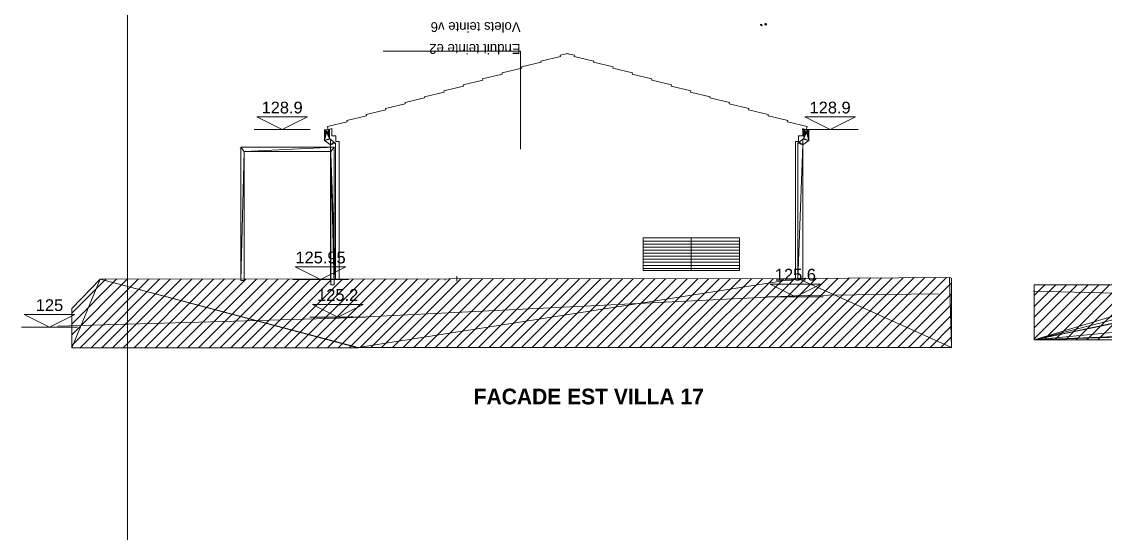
# Model space of a CAD drawing. Header units: metres. Extents: x -36.1 to 26, y -0.1 to 41.9.
# Drawn here: x -36.12 to -14.75, y 14.1 to 24.19 of the extents above; entities that cross this region are included whole.
import ezdxf
from ezdxf.enums import TextEntityAlignment as Align
from ezdxf.lldxf.tags import DXFTag

# ---------------------------------------------------------------- set-up
doc = ezdxf.new("R2010")
doc.units = ezdxf.units.M
doc.header["$MEASUREMENT"] = 0
for name, color, linetype in [('Calque commun', 7, 'Continuous'), ('Calque79', 7, 'Continuous'), ('Cotations', 7, 'Continuous')]:
    doc.layers.add(name, color=color, linetype=linetype)
doc.styles.add('Arial6', font='arial.ttf', dxfattribs={"height": 0.231939})
doc.styles.add('Century Gothic13', font='GOTHIC.TTF', dxfattribs={"height": 0.193938})
doc.styles.add('Century Gothic8', font='GOTHICB.TTF', dxfattribs={"height": 0.31023})
tags = doc.linetypes.add('HIDDEN', pattern=[0.375, 0.25, -0.125]).pattern_tags.tags
tags[6:7] = [DXFTag(74, 4), DXFTag(75, 0), DXFTag(340, '0'), DXFTag(46, 1.0), DXFTag(50, 0.0), DXFTag(44, 0.0), DXFTag(45, 0.0)]
tags[4:5] = [DXFTag(74, 4), DXFTag(75, 0), DXFTag(340, '0'), DXFTag(46, 1.0), DXFTag(50, 0.0), DXFTag(44, 0.0), DXFTag(45, 0.0)]

# ---------------------------------------------------------------- blocks, each defined once
blk = doc.blocks.new('Block4')
at = {"layer": 'Calque commun', "color": 0, "linetype": 'Continuous', "lineweight": 9}
blk.add_line((-0.55, 0), (0.55, 0), dxfattribs=at)
blk.add_polyline3d([(-0.5, 0.25, 0), (0, 0, 0), (0.5, 0.25, 0), (-0.5, 0.25, 0)], dxfattribs=at)
blk = doc.blocks.new('Lvl1')
at = {"layer": 'Calque commun', "color": 0, "linetype": 'ByBlock', "lineweight": -2}
blk.add_blockref('Block4', (0, 0), dxfattribs=at)
blk = doc.blocks.new('new213')
at = {"layer": 'Cotations', "color": 250, "linetype": 'ByBlock', "lineweight": -2}
blk.add_blockref('Lvl1', (-30.227, 19.102), dxfattribs=at)
at = {"layer": 'Cotations', "color": 212, "linetype": 'ByBlock', "lineweight": -2, "style": 'Arial6'}
blk.add_text('125.95', height=0.2319, dxfattribs=at).set_placement((-30.228, 19.352), align=Align.BOTTOM_CENTER)
blk = doc.blocks.new('new218')
at = {"layer": 'Cotations', "color": 250, "linetype": 'ByBlock', "lineweight": -2, "extrusion": (0, 0, -1), "xscale": -1, "yscale": -1, "zscale": -1, "rotation": -180}
blk.add_blockref('Lvl1', (30.985, 22.06), dxfattribs=at)
at = {"layer": 'Cotations', "color": 212, "linetype": 'ByBlock', "lineweight": -2, "style": 'Arial6'}
blk.add_text('128.9', height=0.2319, dxfattribs=at).set_placement((-30.986, 22.31), align=Align.BOTTOM_CENTER)
blk = doc.blocks.new('new219')
at = {"layer": 'Cotations', "color": 250, "linetype": 'ByBlock', "lineweight": -2, "extrusion": (0, 0, -1), "xscale": -1, "yscale": -1, "zscale": -1, "rotation": -180}
blk.add_blockref('Lvl1', (29.889, 18.363), dxfattribs=at)
at = {"layer": 'Cotations', "color": 212, "linetype": 'ByBlock', "lineweight": -2, "style": 'Arial6'}
blk.add_text('125.2', height=0.2319, dxfattribs=at).set_placement((-29.89, 18.613), align=Align.BOTTOM_CENTER)
blk = doc.blocks.new('new220')
at = {"layer": 'Cotations', "color": 250, "linetype": 'ByBlock', "lineweight": -2, "extrusion": (0, 0, -1), "xscale": -1, "yscale": -1, "zscale": -1, "rotation": -180}
blk.add_blockref('Lvl1', (20.861, 18.763), dxfattribs=at)
at = {"layer": 'Cotations', "color": 212, "linetype": 'ByBlock', "lineweight": -2, "style": 'Arial6'}
blk.add_text('125.6', height=0.2319, dxfattribs=at).set_placement((-20.862, 19.013), align=Align.BOTTOM_CENTER)
blk = doc.blocks.new('new221')
at = {"layer": 'Cotations', "color": 250, "linetype": 'ByBlock', "lineweight": -2, "extrusion": (0, 0, -1), "xscale": -1, "yscale": -1, "zscale": -1, "rotation": -180}
blk.add_blockref('Lvl1', (20.176, 22.06), dxfattribs=at)
at = {"layer": 'Cotations', "color": 212, "linetype": 'ByBlock', "lineweight": -2, "style": 'Arial6'}
blk.add_text('128.9', height=0.2319, dxfattribs=at).set_placement((-20.177, 22.31), align=Align.BOTTOM_CENTER)
blk = doc.blocks.new('new230')
at = {"layer": 'Cotations', "color": 250, "linetype": 'ByBlock', "lineweight": -2, "extrusion": (0, 0, -1), "xscale": -1, "yscale": -1, "zscale": -1, "rotation": -180}
blk.add_blockref('Lvl1', (35.574, 18.163), dxfattribs=at)
at = {"layer": 'Cotations', "color": 212, "linetype": 'ByBlock', "lineweight": -2, "style": 'Arial6'}
blk.add_text('125', height=0.2319, dxfattribs=at).set_placement((-35.575, 18.413), align=Align.BOTTOM_CENTER)
blk = doc.blocks.new('hatch')
at = {"layer": 'Calque commun', "color": 11, "linetype": 'Continuous', "lineweight": 9}
for p, q in [((-22.916, 19.923), (-21.966, 19.923)), ((-22.916, 19.863), (-21.966, 19.863)), ((-22.916, 19.803), (-21.966, 19.803)), ((-22.916, 19.743), (-21.966, 19.743)), ((-22.916, 19.683), (-21.966, 19.683)), ((-22.916, 19.623), (-21.966, 19.623)), ((-22.916, 19.563), (-21.966, 19.563)), ((-22.916, 19.503), (-21.966, 19.503)), ((-22.916, 19.443), (-21.966, 19.443)), ((-22.916, 19.383), (-21.966, 19.383)), ((-22.916, 19.323), (-21.966, 19.323))]:
    blk.add_line(p, q, dxfattribs=at)
mesh = blk.add_polyface(dxfattribs=at)
corners = [(-22.916, 19.927), (-21.966, 19.927), (-21.966, 19.279), (-22.916, 19.279)]
mesh.append_faces([[corners[k] for k in face] for face in [(0, 1, 2, 3)]], dxfattribs={"color": 11})
blk = doc.blocks.new('hatch2')
at = {"layer": 'Calque commun', "color": 7, "linetype": 'Continuous', "lineweight": 9}
for p, q in [((-15.302, 18.996), (-16.15, 18.148)), ((-15.09, 18.996), (-16.15, 17.936)), ((-15.939, 18.996), (-16.149, 18.786)), ((-15.726, 18.996), (-16.149, 18.573)), ((-15.514, 18.996), (-16.149, 18.361)), ((-14.878, 18.996), (-15.959, 17.915)), ((-14.666, 18.996), (-15.747, 17.915)), ((-14.454, 18.996), (-15.535, 17.915)), ((-14.241, 18.996), (-15.323, 17.915)), ((-14.029, 18.996), (-15.11, 17.915)), ((-13.817, 18.996), (-14.898, 17.915))]:
    blk.add_line(p, q, dxfattribs=at)
at = {"layer": 'Calque commun', "color": 7, "linetype": 'Continuous', "lineweight": 18}
mesh = blk.add_polyface(dxfattribs=at)
corners = [(-11.886, 19.001), (-16.15, 17.915), (-12.542, 18.996), (2.198, 18.661), (-4.632, 19.002), (2.207, 19.267), (2.184, 19.267), (6.12, 18.65), (7.013, 18.636), (-4.466, 19.292), (-10.882, 19.002), (-11.019, 19.002), (-4.632, 19.291), (11.848, 17.904), (8.79, 17.904), (8.79, 17.915), (8.79, 18.736), (11.848, 18.736), (-11.019, 19.012), (-10.882, 19.024), (-16.149, 18.996)]
mesh.append_faces([[corners[k] for k in face] for face in [(10, 18, 19)]], dxfattribs={"vtx0": -1, "color": 7})
mesh.append_faces([[corners[k] for k in face] for face in [(0, 1, 2), (13, 15, 17)]], dxfattribs={"vtx0": -1, "vtx1": -1, "color": 7})
mesh.append_faces([[corners[k] for k in face] for face in [(3, 1, 4), (3, 4, 9), (10, 1, 11)]], dxfattribs={"vtx0": -1, "vtx1": -1, "vtx2": -1, "color": 7})
mesh.append_faces([[corners[k] for k in face] for face in [(1, 3, 7), (1, 7, 8), (10, 11, 18), (3, 9, 6)]], dxfattribs={"vtx0": -1, "vtx2": -1, "color": 7})
mesh.append_faces([[corners[k] for k in face] for face in [(5, 3, 6)]], dxfattribs={"vtx1": -1, "color": 7})
mesh.append_faces([[corners[k] for k in face] for face in [(15, 1, 8), (0, 11, 1), (16, 17, 15), (10, 4, 1), (8, 16, 15)]], dxfattribs={"vtx1": -1, "vtx2": -1, "color": 7})
mesh.append_faces([[corners[k] for k in face] for face in [(4, 12, 9), (13, 14, 15), (1, 20, 2)]], dxfattribs={"vtx2": -1, "color": 7})
blk = doc.blocks.new('hatch9')
at = {"layer": 'Calque commun', "color": 11, "linetype": 'Continuous', "lineweight": 9}
for p, q in [((-23.866, 19.923), (-22.916, 19.923)), ((-23.866, 19.863), (-22.916, 19.863)), ((-23.866, 19.803), (-22.916, 19.803)), ((-23.866, 19.743), (-22.916, 19.743)), ((-23.866, 19.683), (-22.916, 19.683)), ((-23.866, 19.623), (-22.916, 19.623)), ((-23.866, 19.563), (-22.916, 19.563)), ((-23.866, 19.503), (-22.916, 19.503)), ((-23.866, 19.443), (-22.916, 19.443)), ((-23.866, 19.383), (-22.916, 19.383)), ((-23.866, 19.323), (-22.916, 19.323))]:
    blk.add_line(p, q, dxfattribs=at)
mesh = blk.add_polyface(dxfattribs=at)
corners = [(-23.866, 19.927), (-22.916, 19.927), (-22.916, 19.279), (-23.866, 19.279)]
mesh.append_faces([[corners[k] for k in face] for face in [(0, 1, 2, 3)]], dxfattribs={"color": 11})
blk = doc.blocks.new('hatch15')
at = {"layer": 'Calque commun', "color": 7, "linetype": 'Continuous', "lineweight": 9}
for p, q in [((-33.829, 19.109), (-35.136, 17.801)), ((-34.466, 19.108), (-35.136, 18.438)), ((-34.253, 19.108), (-35.136, 18.225)), ((-34.041, 19.108), (-35.136, 18.013)), ((-33.616, 19.109), (-34.968, 17.757)), ((-33.404, 19.109), (-34.756, 17.757)), ((-33.192, 19.109), (-34.544, 17.757)), ((-32.979, 19.109), (-34.332, 17.757)), ((-32.767, 19.11), (-34.12, 17.757)), ((-32.555, 19.11), (-33.908, 17.757)), ((-32.342, 19.11), (-33.696, 17.756)), ((-32.13, 19.11), (-33.484, 17.756)), ((-31.918, 19.11), (-33.272, 17.756)), ((-31.705, 19.111), (-33.059, 17.756)), ((-31.493, 19.111), (-32.847, 17.756)), ((-31.281, 19.111), (-32.635, 17.756)), ((-31.068, 19.111), (-32.423, 17.756)), ((-30.856, 19.111), (-32.211, 17.756)), ((-30.644, 19.112), (-31.999, 17.756)), ((-30.431, 19.112), (-31.787, 17.756)), ((-30.219, 19.112), (-31.575, 17.756)), ((-30.007, 19.112), (-31.363, 17.756)), ((-29.794, 19.112), (-31.151, 17.756)), ((-29.582, 19.112), (-30.939, 17.756)), ((-29.37, 19.113), (-30.727, 17.756)), ((-29.157, 19.113), (-30.514, 17.756)), ((-28.945, 19.113), (-30.302, 17.756)), ((-28.733, 19.113), (-30.09, 17.756)), ((-28.52, 19.113), (-29.878, 17.756)), ((-28.308, 19.114), (-29.666, 17.756)), ((-28.096, 19.114), (-29.447, 17.763)), ((-27.883, 19.114), (-29.235, 17.763)), ((-27.671, 19.114), (-29.023, 17.763)), ((-27.459, 19.114), (-28.81, 17.763)), ((-27.246, 19.115), (-28.598, 17.763)), ((-27.034, 19.115), (-28.386, 17.763)), ((-26.822, 19.115), (-28.174, 17.763)), ((-26.609, 19.115), (-27.962, 17.763)), ((-26.397, 19.115), (-27.75, 17.763)), ((-26.185, 19.116), (-27.538, 17.763)), ((-25.972, 19.116), (-27.326, 17.763)), ((-25.76, 19.116), (-27.113, 17.763)), ((-25.548, 19.116), (-26.901, 17.763)), ((-25.335, 19.116), (-26.689, 17.763)), ((-25.123, 19.117), (-26.477, 17.763)), ((-24.911, 19.117), (-26.265, 17.763)), ((-24.698, 19.117), (-26.053, 17.763)), ((-24.486, 19.117), (-25.841, 17.763)), ((-24.274, 19.117), (-25.628, 17.763)), ((-24.061, 19.118), (-25.416, 17.763)), ((-23.849, 19.118), (-25.204, 17.763)), ((-23.637, 19.118), (-24.992, 17.763)), ((-23.424, 19.118), (-24.78, 17.763)), ((-23.212, 19.118), (-24.568, 17.763)), ((-23, 19.119), (-24.356, 17.763)), ((-22.787, 19.119), (-24.144, 17.763)), ((-22.575, 19.119), (-23.931, 17.763)), ((-22.363, 19.119), (-23.719, 17.763)), ((-22.15, 19.119), (-23.507, 17.763)), ((-21.938, 19.12), (-23.295, 17.763)), ((-21.726, 19.12), (-23.083, 17.763)), ((-21.513, 19.12), (-22.871, 17.763)), ((-21.301, 19.12), (-22.659, 17.763)), ((-21.089, 19.12), (-22.446, 17.763)), ((-20.876, 19.121), (-22.234, 17.763)), ((-20.658, 19.127), (-22.022, 17.763)), ((-20.444, 19.129), (-21.81, 17.763)), ((-20.231, 19.13), (-21.598, 17.763)), ((-20.017, 19.131), (-21.386, 17.763)), ((-19.804, 19.133), (-21.174, 17.763)), ((-19.59, 19.134), (-20.962, 17.763)), ((-19.376, 19.136), (-20.749, 17.763)), ((-19.163, 19.137), (-20.537, 17.763)), ((-18.949, 19.139), (-20.325, 17.763)), ((-18.736, 19.14), (-20.113, 17.763)), ((-18.522, 19.141), (-19.901, 17.763)), ((-18.309, 19.143), (-19.689, 17.763)), ((-18.095, 19.144), (-19.477, 17.763)), ((-17.882, 19.146), (-19.265, 17.763)), ((-17.78, 19.035), (-19.052, 17.763)), ((-17.78, 18.823), (-18.84, 17.763)), ((-17.78, 18.611), (-18.628, 17.763)), ((-17.78, 18.399), (-18.416, 17.763)), ((-17.78, 18.187), (-18.204, 17.763)), ((-17.78, 17.975), (-17.992, 17.763))]:
    blk.add_line(p, q, dxfattribs=at)
at = {"layer": 'Calque commun', "color": 7, "linetype": 'Continuous', "lineweight": 18}
mesh = blk.add_polyface(dxfattribs=at)
corners = [(-29.49, 17.756), (-35.136, 17.757), (-34.576, 19.108), (-20.813, 19.121), (-29.487, 17.763), (-17.823, 19.146), (-17.78, 19.132), (-17.78, 17.763), (-20.83, 19.126), (-35.136, 18.534)]
mesh.append_faces([[corners[k] for k in face] for face in [(2, 1, 9)]], dxfattribs={"vtx0": -1, "color": 7})
mesh.append_faces([[corners[k] for k in face] for face in [(0, 2, 4)]], dxfattribs={"vtx0": -1, "vtx1": -1, "color": 7})
mesh.append_faces([[corners[k] for k in face] for face in [(3, 5, 7)]], dxfattribs={"vtx0": -1, "vtx1": -1, "vtx2": -1, "color": 7})
mesh.append_faces([[corners[k] for k in face] for face in [(3, 7, 4)]], dxfattribs={"vtx0": -1, "vtx2": -1, "color": 7})
mesh.append_faces([[corners[k] for k in face] for face in [(0, 1, 2), (2, 3, 4)]], dxfattribs={"vtx1": -1, "vtx2": -1, "color": 7})
mesh.append_faces([[corners[k] for k in face] for face in [(5, 6, 7), (3, 8, 5)]], dxfattribs={"vtx2": -1, "color": 7})

msp = doc.modelspace()

# ---------------------------------------------------------------- linework, layer by layer
at = {"layer": 'Calque commun', "color": 7, "linetype": 'Continuous', "lineweight": 9}
for p, q in [((-31.167, 22.321), (-31.167, 22.321)), ((-29.653, 19.156), (-29.653, 19.156)), ((-29.653, 19.156), (-29.653, 19.156)), ((-29.653, 19.156), (-29.653, 19.156)), ((-29.653, 19.156), (-29.653, 19.156)), ((-29.653, 19.156), (-29.653, 19.156)), ((-29.653, 19.156), (-29.653, 19.156)), ((-29.653, 19.156), (-29.653, 19.156)), ((-29.653, 19.156), (-29.653, 19.156)), ((-29.653, 19.156), (-29.653, 19.156)), ((-29.653, 19.156), (-29.653, 19.156)), ((-20.829, 19.092), (-20.839, 19.092)), ((-20.597, 18.786), (-20.607, 18.786)), ((-29.884, 18.591), (-29.884, 18.591)), ((-29.884, 18.591), (-29.884, 18.591)), ((-29.884, 18.591), (-29.884, 18.591)), ((-29.884, 18.591), (-29.884, 18.591)), ((-29.884, 18.591), (-29.884, 18.591)), ((-29.884, 18.591), (-29.884, 18.591)), ((-29.884, 18.591), (-29.884, 18.591)), ((-29.884, 18.591), (-29.884, 18.591)), ((-29.884, 18.591), (-29.884, 18.591)), ((-29.884, 18.591), (-29.884, 18.591)), ((-29.849, 18.591), (-29.849, 18.591)), ((-29.849, 18.591), (-29.849, 18.591)), ((-29.849, 18.591), (-29.849, 18.591)), ((-29.849, 18.591), (-29.849, 18.591)), ((-29.849, 18.591), (-29.849, 18.591)), ((-29.839, 18.591), (-29.849, 18.591)), ((-29.849, 18.591), (-29.849, 18.591)), ((-29.839, 18.591), (-29.839, 18.591)), ((-29.839, 18.591), (-29.839, 18.591)), ((-29.839, 18.591), (-29.839, 18.591)), ((-29.839, 18.591), (-29.839, 18.591)), ((-29.839, 18.591), (-29.839, 18.591)), ((-29.839, 18.591), (-29.839, 18.591)), ((-29.839, 18.591), (-29.839, 18.591)), ((-29.839, 18.591), (-29.839, 18.591)), ((-29.839, 18.591), (-29.839, 18.591)), ((-29.839, 18.591), (-29.839, 18.591)), ((-29.839, 18.591), (-29.839, 18.591)), ((-29.839, 18.591), (-29.839, 18.591)), ((-29.617, 18.373), (-29.617, 18.373)), ((-29.617, 18.373), (-29.617, 18.373)), ((-29.617, 18.373), (-29.617, 18.373)), ((-29.617, 18.373), (-29.617, 18.373)), ((-29.617, 18.373), (-29.617, 18.373)), ((-29.607, 18.373), (-29.617, 18.373)), ((-29.617, 18.373), (-29.617, 18.373)), ((-29.607, 18.373), (-29.607, 18.373)), ((-29.607, 18.373), (-29.607, 18.373)), ((-29.607, 18.373), (-29.607, 18.373)), ((-29.607, 18.373), (-29.607, 18.373)), ((-29.607, 18.373), (-29.607, 18.373)), ((-29.607, 18.373), (-29.607, 18.373)), ((-29.607, 18.373), (-29.607, 18.373)), ((-29.607, 18.373), (-29.607, 18.373)), ((-29.607, 18.373), (-29.607, 18.373)), ((-29.607, 18.373), (-29.607, 18.373)), ((-29.607, 18.373), (-29.607, 18.373)), ((-29.607, 18.373), (-29.607, 18.373))]:
    msp.add_line(p, q, dxfattribs=at)
at = {"layer": 'Calque commun', "color": 86, "linetype": 'Continuous', "lineweight": 9}
for p, q in [((-27.77, 19.102), (-27.77, 19.09)), ((-27.538, 19.068), (-27.538, 19.168))]:
    msp.add_line(p, q, dxfattribs=at)
at = {"layer": 'Calque commun', "color": 26, "linetype": 'HIDDEN', "lineweight": 18}
for p, q in [((-20.75, 18.79), (-18.041, 18.818)), ((-13.177, 18.797), (-16.163, 18.877)), ((-29.853, 18.343), (-20.75, 18.79)), ((-35.408, 18.181), (-29.853, 18.343))]:
    msp.add_line(p, q, dxfattribs=at)
at = {"layer": 'Calque commun', "color": 5, "linetype": 'Continuous', "lineweight": 18}
msp.add_polyline3d([(-28.992, 23.609, 0), (-26.284, 23.609, 0), (-26.284, 21.675, 0)], dxfattribs=at)
at = {"layer": 'Calque79', "color": 7, "linetype": 'Continuous', "lineweight": 9}
msp.add_line((-31.819, 21.692), (-31.819, 21.692), dxfattribs=at)
msp.add_line((-31.819, 21.692), (-31.819, 21.692), dxfattribs=at)
at = {"layer": 'Cotations', "color": 7, "linetype": 'Continuous', "lineweight": 9}
for points in [[(-29.862, 19.111, 0), (-29.862, 21.829, 0), (-29.925, 21.829, 0), (-29.925, 21.935, 0), (-30.006, 21.935, 0), (-30.006, 22.081, 0), (-30.075, 22.059, 0), (-30.093, 22.124, 0), (-29.706, 22.216, 0), (-29.71, 22.241, 0), (-29.323, 22.334, 0), (-29.321, 22.334, 0), (-29.328, 22.359, 0), (-28.938, 22.451, 0), (-28.944, 22.476, 0), (-28.558, 22.568, 0), (-28.562, 22.593, 0), (-28.175, 22.685, 0), (-28.18, 22.71, 0), (-27.792, 22.802, 0), (-27.797, 22.827, 0), (-27.41, 22.92, 0), (-27.414, 22.944, 0), (-27.027, 23.037, 0), (-27.031, 23.062, 0), (-26.644, 23.154, 0), (-26.649, 23.179, 0), (-26.261, 23.271, 0), (-26.266, 23.296, 0), (-25.879, 23.388, 0), (-25.883, 23.413, 0), (-25.496, 23.505, 0), (-25.501, 23.532, 0), (-25.342, 23.564, 0)], [(-20.861, 19.111, 0), (-20.861, 21.829, 0), (-20.798, 21.829, 0), (-20.798, 21.935, 0), (-20.717, 21.935, 0), (-20.717, 22.081, 0), (-20.648, 22.059, 0), (-20.63, 22.124, 0), (-21.018, 22.216, 0), (-21.013, 22.241, 0), (-21.4, 22.334, 0), (-21.402, 22.334, 0), (-21.396, 22.359, 0), (-21.785, 22.451, 0), (-21.779, 22.476, 0), (-22.166, 22.568, 0), (-22.161, 22.593, 0), (-22.548, 22.685, 0), (-22.544, 22.71, 0), (-22.931, 22.802, 0), (-22.926, 22.827, 0), (-23.314, 22.92, 0), (-23.309, 22.944, 0), (-23.696, 23.037, 0), (-23.692, 23.062, 0), (-24.079, 23.154, 0), (-24.075, 23.179, 0), (-24.462, 23.271, 0), (-24.457, 23.296, 0), (-24.845, 23.388, 0), (-24.84, 23.413, 0), (-25.227, 23.505, 0), (-25.222, 23.532, 0), (-25.381, 23.564, 0)]]:
    msp.add_polyline3d(points, dxfattribs=at)

# ---------------------------------------------------------------- block references
at = {"layer": 'Calque commun', "color": 0, "linetype": 'ByBlock', "lineweight": -2}
for name in ['hatch9', 'hatch', 'hatch2', 'hatch15']:
    msp.add_blockref(name, (0, 0), dxfattribs=at)
at = {"layer": 'Cotations', "color": 212, "linetype": 'ByBlock', "lineweight": -2}
for name in ['new218', 'new221', 'new213', 'new220', 'new219', 'new230']:
    msp.add_blockref(name, (0, 0), dxfattribs=at)

# ---------------------------------------------------------------- texts
at = {"layer": 'Calque commun', "color": 5, "linetype": 'ByBlock', "lineweight": -2, "style": 'Century Gothic8'}
msp.add_text('FACADE EST VILLA 17', height=0.31023, dxfattribs=at).set_placement((-27.208, 16.951), align=Align.TOP_LEFT)
at = {"layer": 'Calque commun', "color": 5, "linetype": 'ByBlock', "lineweight": -2, "insert": (-26.283, 24.182), "char_height": 0.19394, "attachment_point": 7, "rotation": 180, "line_spacing_factor": 1.330319, "style": 'Century Gothic13'}
msp.add_mtext('Enduit teinte e2\\PVolets teinte v6', dxfattribs=at)

# ---------------------------------------------------------------- meshes
at = {"layer": 'Calque commun', "color": 7, "linetype": 'Continuous', "lineweight": 9}
mesh = msp.add_polyface(dxfattribs=at)
corners = [(25.962, 41.858), (-34.038, 41.858), (-34.038, -0.142), (25.962, -0.142)]
mesh.append_faces([[corners[k] for k in face] for face in [(0, 1, 2, 3)]], dxfattribs={"color": 7})
at = {"layer": 'Calque commun', "color": 86, "linetype": 'Continuous', "lineweight": 9}
mesh = msp.add_polyface(dxfattribs=at)
corners = [(-21.533, 24.135, -0.633), (-21.523, 24.131, -0.633), (-21.544, 24.115, -0.633), (-21.516, 24.124, -0.633), (-21.519, 24.111, -0.633), (-21.544, 24.135, -0.633), (-21.532, 24.106, -0.633), (-21.515, 24.117, -0.633), (-21.552, 24.126, -0.633)]
mesh.append_faces([[corners[k] for k in face] for face in [(5, 2, 8)]], dxfattribs={"vtx0": -1, "color": 86})
mesh.append_faces([[corners[k] for k in face] for face in [(3, 4, 1)]], dxfattribs={"vtx0": -1, "vtx1": -1, "color": 86})
mesh.append_faces([[corners[k] for k in face] for face in [(1, 6, 2)]], dxfattribs={"vtx0": -1, "vtx2": -1, "color": 86})
mesh.append_faces([[corners[k] for k in face] for face in [(0, 1, 2), (5, 0, 2), (4, 6, 1)]], dxfattribs={"vtx1": -1, "vtx2": -1, "color": 86})
mesh.append_faces([[corners[k] for k in face] for face in [(3, 7, 4)]], dxfattribs={"vtx2": -1, "color": 86})
mesh = msp.add_polyface(dxfattribs=at)
corners = [(-21.434, 24.128, -0.633), (-21.43, 24.141, -0.633), (-21.43, 24.134, -0.633), (-21.459, 24.132, -0.633), (-21.459, 24.152, -0.633), (-21.447, 24.152, -0.633), (-21.466, 24.143, -0.633), (-21.438, 24.148, -0.633), (-21.447, 24.123, -0.633)]
mesh.append_faces([[corners[k] for k in face] for face in [(0, 1, 2)]], dxfattribs={"vtx0": -1, "color": 86})
mesh.append_faces([[corners[k] for k in face] for face in [(3, 7, 8)]], dxfattribs={"vtx0": -1, "vtx1": -1, "color": 86})
mesh.append_faces([[corners[k] for k in face] for face in [(3, 4, 5), (0, 7, 1), (3, 5, 7)]], dxfattribs={"vtx0": -1, "vtx2": -1, "color": 86})
mesh.append_faces([[corners[k] for k in face] for face in [(0, 8, 7)]], dxfattribs={"vtx1": -1, "vtx2": -1, "color": 86})
mesh.append_faces([[corners[k] for k in face] for face in [(3, 6, 4)]], dxfattribs={"vtx2": -1, "color": 86})
at = {"layer": 'Calque commun', "color": 8, "linetype": 'Continuous', "lineweight": 9}
mesh = msp.add_polyface(dxfattribs=at)
corners = [(-30.111, 22.014), (-30.115, 22.015), (-30.119, 22.016), (-30.123, 22.018), (-30.151, 22.055), (-30.08, 22.018), (-30.063, 22.03), (-30.072, 22.022), (-30.103, 22.013), (-30.099, 22.013), (-30.133, 22.024), (-30.136, 22.027), (-30.139, 22.03), (-30.056, 22.039), (-30.061, 22.033), (-30.141, 22.033), (-30.146, 22.039), (-30.066, 22.027), (-30.069, 22.024), (-30.091, 22.014), (-30.107, 22.013), (-30.148, 22.043), (-30.149, 22.047), (-30.051, 22.055), (-30.126, 22.019), (-30.13, 22.022), (-30.083, 22.016), (-30.053, 22.047), (-30.055, 22.043), (-30.087, 22.015), (-30.052, 22.051), (-30.058, 22.036), (-30.15, 22.051), (-30.095, 22.013), (-30.144, 22.036), (-30.076, 22.019)]
mesh.append_faces([[corners[k] for k in face] for face in [(0, 8, 20), (13, 27, 28), (4, 22, 32), (9, 19, 33), (5, 7, 35)]], dxfattribs={"vtx0": -1, "color": 8})
mesh.append_faces([[corners[k] for k in face] for face in [(8, 4, 9), (15, 16, 12), (21, 4, 16), (17, 7, 6)]], dxfattribs={"vtx0": -1, "vtx1": -1, "color": 8})
mesh.append_faces([[corners[k] for k in face] for face in [(0, 3, 4), (5, 6, 7), (5, 19, 9), (3, 12, 4), (13, 6, 5), (13, 23, 27), (4, 12, 16), (0, 4, 8), (3, 25, 12), (5, 9, 4), (13, 5, 23)]], dxfattribs={"vtx0": -1, "vtx1": -1, "vtx2": -1, "color": 8})
mesh.append_faces([[corners[k] for k in face] for face in [(13, 14, 6), (5, 4, 23), (0, 2, 3)]], dxfattribs={"vtx0": -1, "vtx2": -1, "color": 8})
mesh.append_faces([[corners[k] for k in face] for face in [(21, 22, 4), (5, 26, 19), (25, 10, 12)]], dxfattribs={"vtx1": -1, "vtx2": -1, "color": 8})
mesh.append_faces([[corners[k] for k in face] for face in [(0, 1, 2), (10, 11, 12), (17, 18, 7), (3, 24, 25), (26, 29, 19), (23, 30, 27), (13, 31, 14), (15, 34, 16)]], dxfattribs={"vtx2": -1, "color": 8})
mesh = msp.add_polyface(dxfattribs=at)
corners = [(-30.051, 21.884), (-30.057, 22.039), (-30.054, 22.044), (-30.151, 21.845), (-30.035, 21.871), (-30.035, 21.759), (-30.067, 22.026), (-30.063, 22.03), (-30.11, 22.013), (-30.145, 22.039), (-30.148, 22.044), (-29.935, 19.111), (-30.035, 19.111), (-30.051, 22.055), (-30.052, 22.049), (-30.12, 22.017), (-30.126, 22.019), (-30.077, 22.019), (-30.072, 22.022), (-30.135, 22.026), (-30.139, 22.03), (-30.115, 22.015), (-30.13, 22.022), (-30.142, 22.034), (-29.935, 21.79), (-30.104, 22.013), (-29.965, 21.814), (-30.15, 22.049), (-30.06, 22.034), (-30.082, 22.017), (-30.151, 22.055), (-30.098, 22.013), (-30.093, 22.013), (-30.087, 22.015)]
mesh.append_faces([[corners[k] for k in face] for face in [(27, 3, 30)]], dxfattribs={"vtx0": -1, "color": 8})
mesh.append_faces([[corners[k] for k in face] for face in [(3, 4, 5), (9, 3, 10), (15, 3, 16), (19, 3, 20), (21, 3, 15), (11, 5, 24), (6, 0, 18), (25, 0, 8)]], dxfattribs={"vtx0": -1, "vtx1": -1, "color": 8})
mesh.append_faces([[corners[k] for k in face] for face in [(0, 3, 8)]], dxfattribs={"vtx0": -1, "vtx1": -1, "vtx2": -1, "color": 8})
mesh.append_faces([[corners[k] for k in face] for face in [(0, 1, 2), (0, 17, 18), (3, 22, 16), (3, 23, 20), (0, 2, 14), (0, 7, 28), (0, 29, 17), (0, 28, 1), (0, 32, 33), (0, 33, 29)]], dxfattribs={"vtx0": -1, "vtx2": -1, "color": 8})
mesh.append_faces([[corners[k] for k in face] for face in [(13, 0, 14)]], dxfattribs={"vtx1": -1, "color": 8})
mesh.append_faces([[corners[k] for k in face] for face in [(6, 7, 0), (0, 4, 3), (19, 22, 3), (4, 26, 5), (27, 10, 3), (26, 24, 5), (25, 31, 0), (21, 8, 3), (31, 32, 0), (9, 23, 3)]], dxfattribs={"vtx1": -1, "vtx2": -1, "color": 8})
mesh.append_faces([[corners[k] for k in face] for face in [(11, 12, 5)]], dxfattribs={"vtx2": -1, "color": 8})
mesh = msp.add_polyface(dxfattribs=at)
corners = [(-20.698, 21.884), (-20.693, 22.039), (-20.69, 22.034), (-20.714, 21.871), (-20.598, 21.845), (-20.634, 22.015), (-20.629, 22.017), (-20.695, 22.044), (-20.619, 22.022), (-20.615, 22.026), (-20.678, 22.022), (-20.673, 22.019), (-20.686, 22.03), (-20.682, 22.026), (-20.64, 22.013), (-20.607, 22.034), (-20.604, 22.039), (-20.714, 21.759), (-20.814, 21.79), (-20.785, 21.814), (-20.6, 22.049), (-20.598, 22.055), (-20.668, 22.017), (-20.662, 22.015), (-20.657, 22.013), (-20.698, 22.055), (-20.697, 22.049), (-20.646, 22.013), (-20.814, 19.111), (-20.611, 22.03), (-20.602, 22.044), (-20.624, 22.019), (-20.714, 19.111), (-20.651, 22.013)]
mesh.append_faces([[corners[k] for k in face] for face in [(22, 0, 11), (14, 0, 27), (29, 4, 9), (20, 4, 30), (15, 4, 29), (33, 0, 24), (3, 17, 19)]], dxfattribs={"vtx0": -1, "vtx1": -1, "color": 8})
mesh.append_faces([[corners[k] for k in face] for face in [(14, 4, 0)]], dxfattribs={"vtx0": -1, "vtx1": -1, "vtx2": -1, "color": 8})
mesh.append_faces([[corners[k] for k in face] for face in [(0, 1, 2), (4, 5, 6), (0, 7, 1), (4, 8, 9), (0, 10, 11), (0, 12, 13), (17, 18, 19), (17, 28, 18), (0, 13, 10), (4, 6, 31), (0, 26, 7), (4, 31, 8), (4, 16, 30), (3, 4, 17), (0, 2, 12)]], dxfattribs={"vtx0": -1, "vtx2": -1, "color": 8})
mesh.append_faces([[corners[k] for k in face] for face in [(3, 0, 4), (15, 16, 4), (22, 23, 0), (23, 24, 0), (14, 5, 4), (33, 27, 0)]], dxfattribs={"vtx1": -1, "vtx2": -1, "color": 8})
mesh.append_faces([[corners[k] for k in face] for face in [(20, 21, 4), (0, 25, 26), (17, 32, 28)]], dxfattribs={"vtx2": -1, "color": 8})
mesh = msp.add_polyface(dxfattribs=at)
corners = [(-20.686, 22.03), (-20.689, 22.033), (-20.693, 22.039), (-20.691, 22.036), (-20.604, 22.039), (-20.606, 22.036), (-20.608, 22.033), (-20.611, 22.03), (-20.627, 22.018), (-20.67, 22.018), (-20.696, 22.047), (-20.698, 22.055), (-20.598, 22.055), (-20.631, 22.016), (-20.638, 22.014), (-20.695, 22.043), (-20.646, 22.013), (-20.658, 22.014), (-20.666, 22.016), (-20.65, 22.013), (-20.642, 22.013), (-20.677, 22.022), (-20.698, 22.051), (-20.654, 22.013), (-20.62, 22.022), (-20.623, 22.019), (-20.68, 22.024), (-20.683, 22.027), (-20.6, 22.047), (-20.674, 22.019), (-20.662, 22.015), (-20.617, 22.024), (-20.613, 22.027), (-20.634, 22.015), (-20.599, 22.051), (-20.602, 22.043)]
mesh.append_faces([[corners[k] for k in face] for face in [(2, 1, 3), (8, 24, 25), (21, 9, 29), (31, 7, 32), (14, 13, 33), (4, 28, 35)]], dxfattribs={"vtx0": -1, "color": 8})
mesh.append_faces([[corners[k] for k in face] for face in [(12, 9, 11), (7, 4, 6), (0, 21, 27)]], dxfattribs={"vtx0": -1, "vtx1": -1, "color": 8})
mesh.append_faces([[corners[k] for k in face] for face in [(7, 8, 9), (2, 10, 11), (0, 2, 9), (8, 16, 9), (17, 9, 19), (7, 12, 4), (0, 9, 21), (7, 24, 8), (12, 28, 4), (8, 14, 16), (7, 9, 12), (2, 11, 9)]], dxfattribs={"vtx0": -1, "vtx1": -1, "vtx2": -1, "color": 8})
mesh.append_faces([[corners[k] for k in face] for face in [(17, 18, 9)]], dxfattribs={"vtx0": -1, "vtx2": -1, "color": 8})
mesh.append_faces([[corners[k] for k in face] for face in [(0, 1, 2), (8, 13, 14), (16, 19, 9), (31, 24, 7)]], dxfattribs={"vtx1": -1, "vtx2": -1, "color": 8})
mesh.append_faces([[corners[k] for k in face] for face in [(4, 5, 6), (2, 15, 10), (14, 20, 16), (10, 22, 11), (19, 23, 17), (21, 26, 27), (17, 30, 18), (12, 34, 28)]], dxfattribs={"vtx2": -1, "color": 8})
at = {"layer": 'Calque commun', "color": 7, "linetype": 'Continuous', "lineweight": 9}
mesh = msp.add_polyface(dxfattribs=at)
corners = [(-31.798, 19.086), (-31.798, 21.716), (-31.736, 21.632), (-29.962, 21.716), (-30.024, 18.999), (-30.024, 21.632), (-29.962, 18.999), (-31.737, 19.086)]
mesh.append_faces([[corners[k] for k in face] for face in [(0, 2, 7)]], dxfattribs={"vtx0": -1, "color": 7})
mesh.append_faces([[corners[k] for k in face] for face in [(3, 2, 1)]], dxfattribs={"vtx0": -1, "vtx1": -1, "color": 7})
mesh.append_faces([[corners[k] for k in face] for face in [(3, 5, 2)]], dxfattribs={"vtx0": -1, "vtx2": -1, "color": 7})
mesh.append_faces([[corners[k] for k in face] for face in [(4, 5, 6)]], dxfattribs={"vtx1": -1, "color": 7})
mesh.append_faces([[corners[k] for k in face] for face in [(0, 1, 2), (3, 6, 5)]], dxfattribs={"vtx1": -1, "vtx2": -1, "color": 7})

doc.saveas('drawing.dxf')
